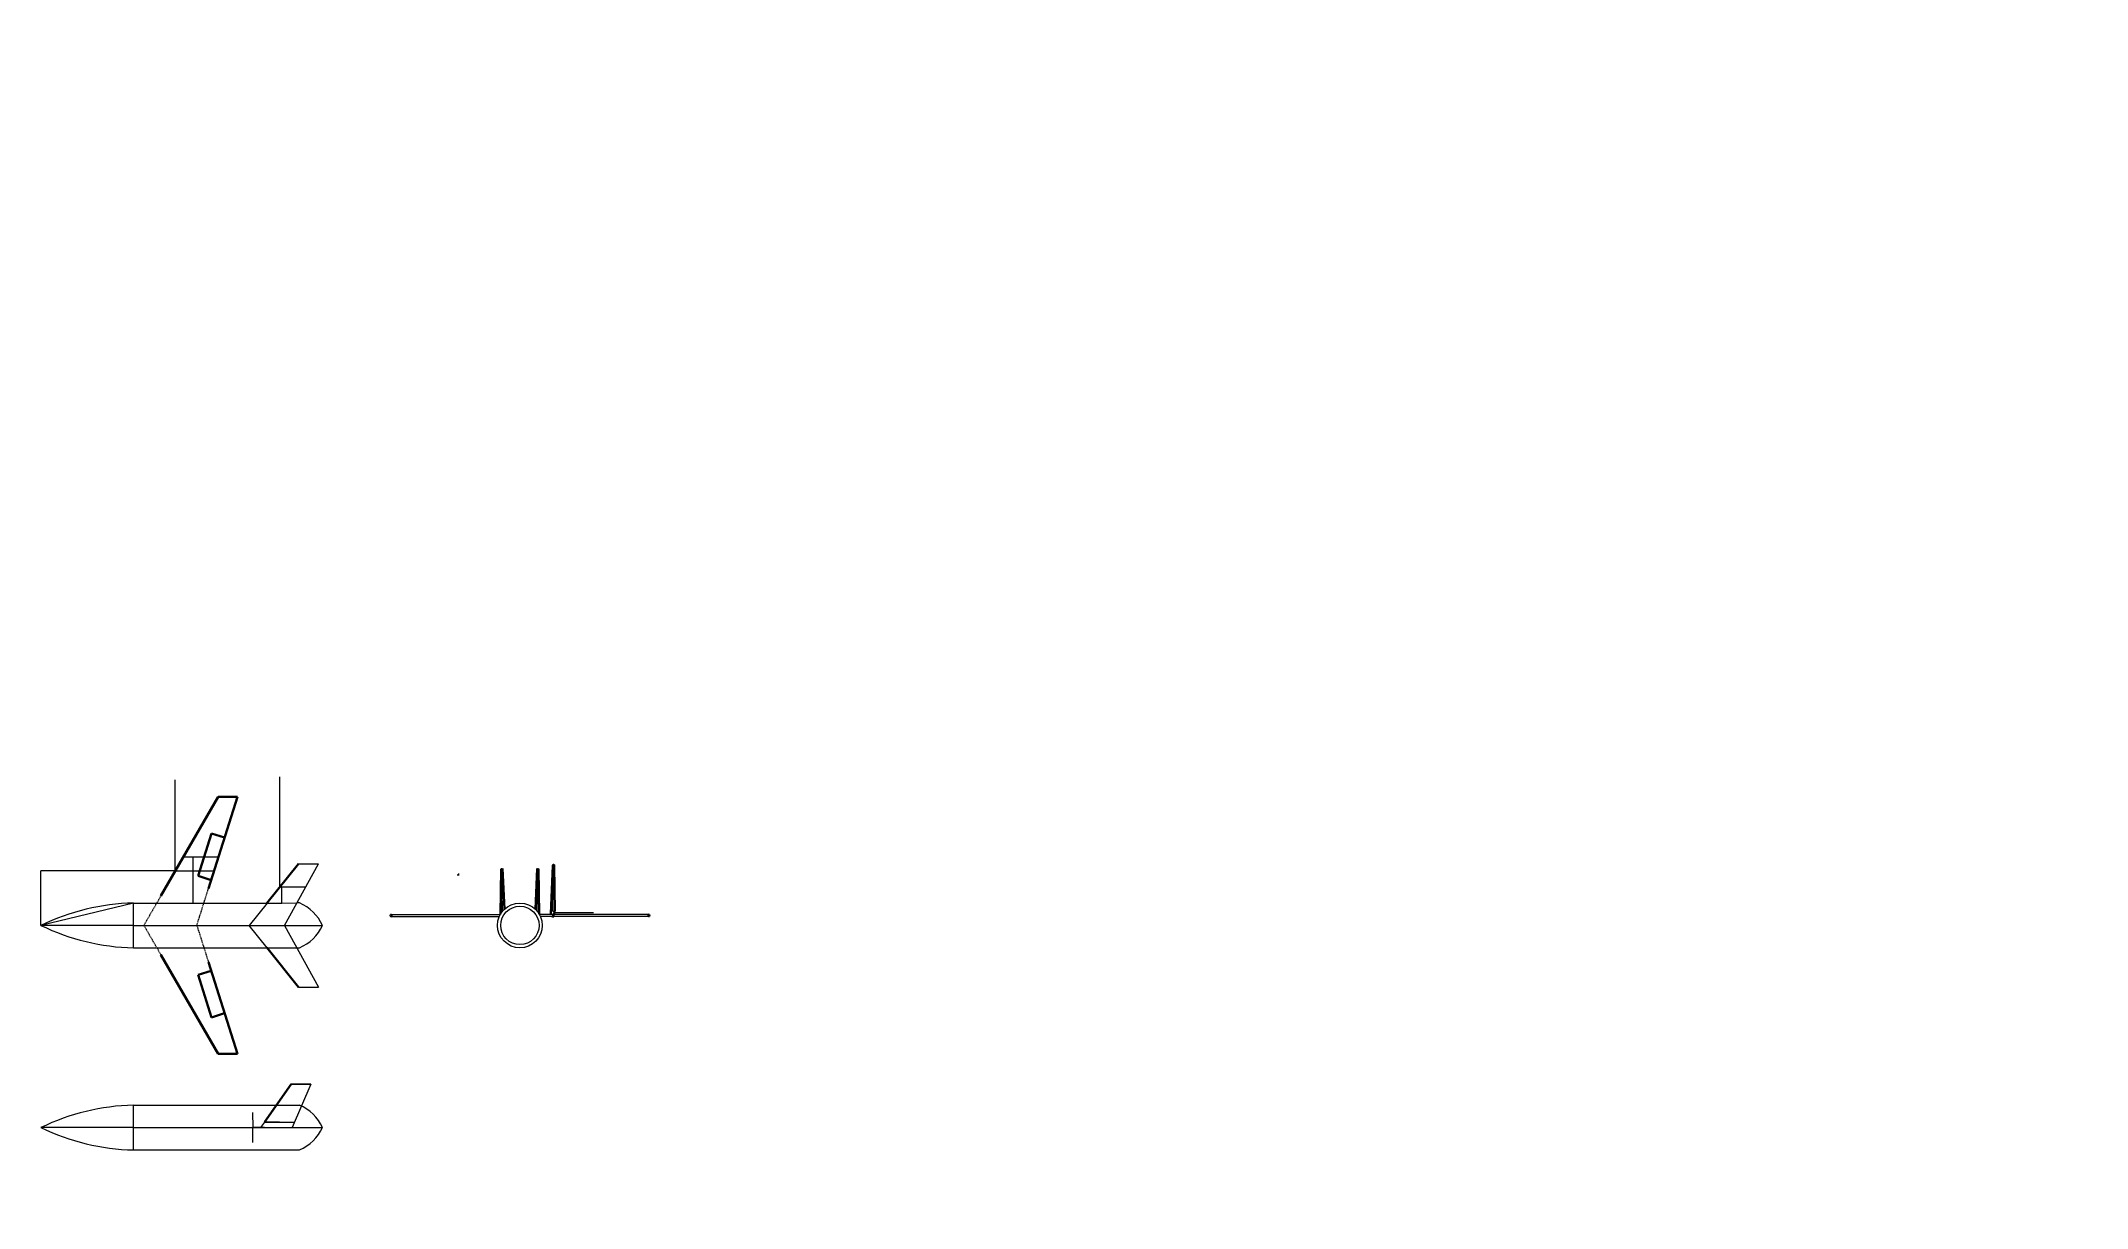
# Model space of a CAD drawing. Header units: millimetres. Extents: x 31085 to 182632, y 10507 to 87776.
# Drawn here: x 144246 to 145524, y 70472 to 71202 of the extents above; entities that cross this region are included whole.
import ezdxf

# ---------------------------------------------------------------- set-up
doc = ezdxf.new("R2010")
doc.units = ezdxf.units.MM
doc.linetypes.add('DASHED', pattern=[0.75, 0.5, -0.25])
for name, color, linetype, lineweight in [('_basic (Основной)', 4, 'Continuous', 60), ('_contour (Тонкий)', 7, 'Continuous', 30), ('_invisible (Невидимый)', 1, 'DASHED', 30)]:
    doc.layers.add(name, color=color, linetype=linetype, lineweight=lineweight)
doc.styles.add('ESKD', font='eskd.shx', dxfattribs={"oblique": 15, "height": 5})
doc.dimstyles.new('ESKD', dxfattribs={"dimtxt": 5, "dimasz": 5, "dimexe": 2, "dimexo": 0, "dimgap": 2, "dimtad": 1, "dimtoh": 1, "dimzin": 12, "dimdsep": 46, "dimtxsty": 'ESKD', "dimblk1": 'OPEN', "dimblk2": 'OPEN', "dimsah": 1, "dimcen": 5, "dimclrd": 256, "dimclre": 256, "dimclrt": 2, "dimadec": 0, "dimazin": 0, "dimtfac": 1, "dimtmove": 0, "dimatfit": 3, "dimldrblk": 'OPEN', "dimfxl": 1, "dimtolj": 1, "dimtzin": 12, "dimlwd": -1, "dimlwe": -1, "dimarcsym": 0})

# ---------------------------------------------------------------- blocks, each defined once
blk = doc.blocks.new('_OPEN')
at = {"color": 0, "linetype": 'ByBlock'}
for p, q in [((-1, 0.17), (0, 0)), ((0, 0), (-1, -0.17)), ((0, 0), (-1, 0))]:
    blk.add_line(p, q, dxfattribs=at)
blk = doc.blocks.new('*D173')
at = {"layer": '_contour (Тонкий)', "transparency": 16777216}
for p, q in [((170605.6, 87767.6), (170605.6, 87776.4)), ((144413.7, 70196.1), (144446.5, 70196.1)), ((144444.5, 70191.1), (144444.5, 70124.1)), ((144413.7, 70119.1), (144446.5, 70119.1))]:
    blk.add_line(p, q, dxfattribs=at)
blk.add_arc((170605.6, 86048.1), 1726.3, 55.0671, 89.834, dxfattribs=at)
at = {"layer": 'Defpoints', "color": 0, "transparency": 16777216}
for p in [(170605.6, 87767.6), (171291.1, 87632.4), (171599.7, 87462.6), (170605.6, 86048.1), (170605.6, 86048.1), (144413.7, 70196.1), (144413.7, 70119.1), (144444.5, 70119.1)]:
    blk.add_point(p, dxfattribs=at)
at = {"layer": '_contour (Тонкий)', "transparency": 16777216, "xscale": 5, "yscale": 5, "zscale": 5}
for p, rotation in [((170605.6, 87774.4), 179.9170236007294), ((171598.1, 87460.5), 324.9841519728149), ((144444.5, 70196.1), 90), ((144444.5, 70119.1), 270)]:
    blk.add_blockref('_OPEN', p, dxfattribs=dict(at, rotation=rotation))
at = {"layer": '_contour (Тонкий)', "color": 2, "transparency": 16777216, "char_height": 5, "attachment_point": 5, "style": 'ESKD'}
for s, insert, rotation in [('\\A1;35°', (171127.7, 87699.1), 342.4506), ('\\A1;1400', (144440, 70157.6), 90)]:
    blk.add_mtext(s, dxfattribs=dict(at, insert=insert, rotation=rotation))

msp = doc.modelspace()

# ---------------------------------------------------------------- linework, layer by layer
at = {"layer": '_basic (Основной)', "transparency": 33554687}
for p, q in [((144320.716, 70667.496), (144356.39, 70729.347)), ((144368.487, 70729.347), (144350.406, 70672.057)), ((144356.39, 70729.347), (144368.487, 70729.347)), ((144343.974, 70680.003), (144352.366, 70706.591)), ((144352.366, 70706.591), (144360.496, 70704.025)), ((144386.865, 70662.889), (144406.595, 70687.639)), ((144533.273, 70684.509), (144532.845, 70656.033)), ((144535.269, 70659.137), (144534.115, 70684.531)), ((144554.695, 70659.135), (144555.849, 70684.531)), ((144556.691, 70684.509), (144557.119, 70656.029)), ((144564.222, 70656.451), (144565.592, 70686.595)), ((144566.434, 70686.573), (144566.866, 70657.849)), ((144343.974, 70680.003), (144352.105, 70677.437)), ((144464.687, 70654.572), (144464.705, 70655.784)), ((144565.323, 70653.979), (144566.57, 70657.084)), ((144625.277, 70654.572), (144625.259, 70655.784)), ((144320.722, 70630.639), (144356.42, 70568.802)), ((144386.874, 70635.253), (144406.62, 70610.516)), ((144343.986, 70618.141), (144352.115, 70620.71)), ((144343.986, 70618.141), (144352.387, 70591.556)), ((144368.517, 70568.806), (144350.415, 70626.09)), ((144352.387, 70591.556), (144360.516, 70594.125)), ((144356.39, 70568.767), (144368.487, 70568.767)), ((144356.42, 70568.802), (144368.517, 70568.806)), ((144402.044, 70549.907), (144385.355, 70526.16))]:
    msp.add_line(p, q, dxfattribs=at)
for centre, radius, start, end in [((144506.752, 70680.503), 0.422, 41.000324, 225.08376), ((144566.012, 70686.567), 0.422, 352.016957, 176.100393), ((144464.696, 70655.178), 0.607, 89.168454, 269.168454), ((144464.696, 70655.178), 0.607, 89.168454, 269.168454), ((144625.268, 70655.178), 0.607, 270.831546, 90.831546)]:
    msp.add_arc(centre, radius, start, end, dxfattribs=at)
at = {"layer": '_contour (Тонкий)', "color": 242, "true_color": 0xcd2027, "transparency": 33554687}
for p, q in [((144329.701, 70683.074), (144329.701, 70740.087)), ((144394.976, 70673.064), (144394.976, 70741.996)), ((144356.39, 70729.347), (144362.439, 70729.347)), ((144356.39, 70729.347), (144362.439, 70729.347)), ((144245.741, 70649.054), (144245.741, 70683.074)), ((144329.701, 70683.074), (144245.741, 70683.074)), ((144329.701, 70683.074), (144353.884, 70683.074)), ((144356.591, 70691.654), (144334.649, 70691.654)), ((144340.807, 70663.054), (144340.807, 70691.654)), ((144397.99, 70649.089), (144419.195, 70687.639)), ((144406.595, 70687.639), (144419.195, 70687.639)), ((144406.595, 70687.639), (144412.895, 70687.639)), ((144406.595, 70687.639), (144412.895, 70687.639)), ((144534.095, 70657.857), (144533.651, 70684.922)), ((144555.869, 70657.855), (144556.313, 70684.922)), ((144565.578, 70657.907), (144566.056, 70686.986)), ((144411.178, 70673.064), (144394.976, 70673.064)), ((144396.339, 70663.064), (144396.339, 70673.064)), ((144303.584, 70663.054), (144245.741, 70649.054)), ((144303.584, 70663.054), (144378.03, 70663.054)), ((144303.589, 70635.075), (144303.589, 70663.054)), ((144318.153, 70663.054), (144325.506, 70663.054)), ((144386.996, 70663.054), (144375.862, 70649.088)), ((144378.03, 70663.054), (144386.996, 70663.054)), ((144386.996, 70663.054), (144405.683, 70663.074)), ((144386.996, 70663.054), (144396.339, 70663.064)), ((144407.287, 70663.074), (144405.683, 70663.074)), ((144464.705, 70655.784), (144532.705, 70655.784)), ((144625.259, 70655.784), (144557.257, 70655.784)), ((144566.57, 70657.084), (144564.587, 70658.73)), ((144303.584, 70649.075), (144245.741, 70649.054)), ((144303.584, 70649.054), (144245.741, 70649.054)), ((144303.584, 70649.054), (144378.03, 70649.089)), ((144303.584, 70649.075), (144378.03, 70649.067)), ((144375.846, 70649.068), (144386.926, 70649.088)), ((144387.001, 70635.106), (144375.846, 70649.068)), ((144375.862, 70649.088), (144397.99, 70649.089)), ((144378.03, 70649.089), (144421.68, 70649.089)), ((144378.03, 70649.067), (144421.68, 70649.084)), ((144397.99, 70649.061), (144419.22, 70610.524)), ((144464.687, 70654.572), (144532.114, 70654.572)), ((144625.277, 70654.572), (144557.848, 70654.572)), ((144303.589, 70635.075), (144378.035, 70635.103)), ((144378.035, 70635.103), (144407.293, 70635.093)), ((144406.62, 70610.516), (144419.22, 70610.524)), ((144414.444, 70549.907), (144402.044, 70549.907)), ((144402.044, 70549.907), (144414.444, 70549.907)), ((144402.044, 70549.907), (144408.244, 70549.907)), ((144414.444, 70549.907), (144402.654, 70522.748)), ((144303.584, 70536.713), (144378.03, 70536.713)), ((144303.589, 70508.735), (144303.589, 70536.713)), ((144378.03, 70536.713), (144404.851, 70536.713)), ((144378.03, 70532.157), (144378.034, 70522.748)), ((144404.851, 70536.713), (144407.287, 70536.734)), ((144303.584, 70522.735), (144245.741, 70522.713)), ((144303.584, 70522.713), (144245.741, 70522.713)), ((144303.584, 70522.713), (144245.741, 70522.713)), ((144303.584, 70522.713), (144378.03, 70522.748)), ((144303.584, 70522.713), (144378.03, 70522.748)), ((144303.584, 70522.735), (144378.03, 70522.727)), ((144378.03, 70522.748), (144421.68, 70522.748)), ((144378.03, 70522.727), (144421.68, 70522.743)), ((144378.033, 70513.318), (144378.034, 70522.727)), ((144385.355, 70522.748), (144378.034, 70522.745)), ((144385.355, 70526.16), (144382.957, 70522.748)), ((144382.957, 70522.748), (144402.654, 70522.748)), ((144382.957, 70522.748), (144402.654, 70522.748)), ((144382.957, 70522.748), (144392.805, 70522.748)), ((144385.355, 70526.16), (144404.135, 70526.16)), ((144394.745, 70526.16), (144385.355, 70526.16)), ((144303.589, 70508.735), (144378.035, 70508.762)), ((144378.035, 70508.762), (144404.857, 70508.772)), ((144404.857, 70508.772), (144407.293, 70508.752))]:
    msp.add_line(p, q, dxfattribs=at)
at = {"layer": '_contour (Тонкий)', "transparency": 33554687}
msp.add_line((144566.57, 70657.084), (144590.949, 70657.084), dxfattribs=at)
at = {"layer": '_contour (Тонкий)', "color": 242, "true_color": 0xcd2027, "transparency": 33554687}
msp.add_circle((144544.981, 70649.054), 14, dxfattribs=at)
at = {"layer": '_contour (Тонкий)', "color": 4, "transparency": 33554687}
msp.add_circle((144544.981, 70649.054), 12, dxfattribs=at)
at = {"layer": '_contour (Тонкий)', "color": 242, "true_color": 0xcd2027, "transparency": 33554687}
for centre, radius, start, end in [((144306.633, 70523.964), 139.123, 91.255961, 115.956143), ((144396.202, 70637.268), 28.086, 24.889323, 66.7539), ((144306.586, 70774.166), 139.123, 244.065167, 268.765348), ((144396.198, 70660.895), 28.086, 293.26741, 335.131987), ((144306.633, 70397.624), 139.123, 91.255961, 115.956143), ((144396.202, 70510.928), 28.086, 24.889323, 66.7539), ((144306.586, 70647.825), 139.123, 244.065167, 268.765348), ((144396.198, 70534.554), 28.086, 293.26741, 335.131987)]:
    msp.add_arc(centre, radius, start, end, dxfattribs=at)
at = {"layer": '_invisible (Невидимый)', "transparency": 33554687}
for p, q in [((144343.148, 70649.057), (144350.406, 70672.057)), ((144310.08, 70649.057), (144320.716, 70667.496)), ((144310.08, 70649.074), (144320.722, 70630.639)), ((144343.148, 70649.087), (144350.415, 70626.09))]:
    msp.add_line(p, q, dxfattribs=at)

# ---------------------------------------------------------------- dimensions: what is measured, and where the dimension line sits
at = {"layer": '_contour (Тонкий)', "transparency": 33554687}
dim = msp.add_angular_dim_2l(base=(171291.122, 87632.409), line1=((170605.56, 86048.11), (170605.56, 87767.645)), line2=((171599.667, 87462.642), (170605.56, 86048.11)), dimstyle='ESKD', dxfattribs=at)
dim.commit()
dim.dimension.update_dxf_attribs({"geometry": '*D173', "text_midpoint": (171127.675, 87699.082)})
at = {"layer": '_contour (Тонкий)', "color": 5, "transparency": 33554687}
dim = msp.add_linear_dim(base=(144444.486, 70119.095), p1=(144413.695, 70196.131), p2=(144413.695, 70119.095), angle=90, text='1400', dimstyle='ESKD', dxfattribs=at)
dim.commit()
dim.dimension.update_dxf_attribs({"geometry": '*D173', "text_midpoint": (144439.986, 70157.613)})

doc.saveas('drawing.dxf')
